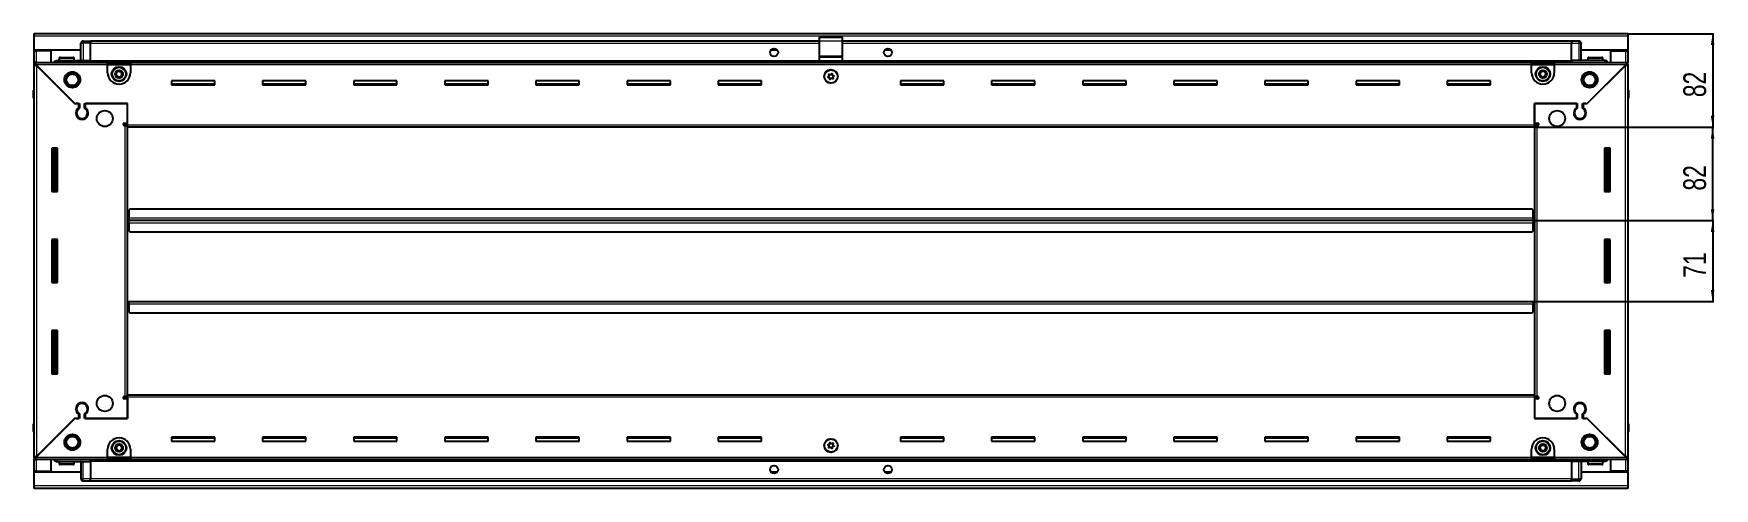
# Model space of a CAD drawing. Header units: millimetres. Extents: x 1214 to 5794, y -275 to 1832.
# Drawn here: x 4318 to 5794, y 1264 to 1663 of the extents above; entities that cross this region are included whole.
import ezdxf

# ---------------------------------------------------------------- set-up
doc = ezdxf.new("R2010")
doc.units = ezdxf.units.MM
doc.layers.add('FORMAT', color=7, linetype='Continuous')
doc.styles.add('SLDTEXTSTYLE0', font='TXT', dxfattribs={"width": 0.75})
doc.dimstyles.new('SLDDIMSTYLE0', dxfattribs={"dimtxt": 20, "dimasz": 10, "dimexe": 0, "dimexo": 0.0625, "dimgap": 5, "dimtad": 2, "dimdec": 1, "dimrnd": 1e-09, "dimzin": 12, "dimdsep": 46, "dimtxsty": 'SLDTEXTSTYLE0', "dimsah": 1, "dimcen": 0.09, "dimadec": 0, "dimazin": 3, "dimtfac": 1, "dimtofl": 0, "dimtmove": 0, "dimatfit": 3, "dimfxl": 0, "dimfrac": 2, "dimtolj": 1, "dimtzin": 12, "dimarcsym": 0})

# ---------------------------------------------------------------- blocks, each defined once
blk = doc.blocks.new('_D_6')
at = {"layer": 'FORMAT'}
for p, q in [((5717.8, 1662.8), (5793.3, 1662.8)), ((5792.3, 1662.8), (5792.3, 1580.8)), ((5635.8, 1580.8), (5793.3, 1580.8))]:
    blk.add_line(p, q, dxfattribs=at)
for points in [[(5792.3, 1662.8), (5790.7, 1652.8), (5793.8, 1652.8)], [(5792.3, 1580.8), (5793.8, 1590.8), (5790.7, 1590.8)]]:
    blk.add_solid(points, dxfattribs=at)
at = {"layer": 'FORMAT', "insert": (5766.5, 1607.1), "char_height": 20, "attachment_point": 1, "rotation": 90, "style": 'SLDTEXTSTYLE0'}
blk.add_mtext('82', dxfattribs=at)
blk = doc.blocks.new('_D_7')
at = {"layer": 'FORMAT'}
for p, q in [((5635.8, 1580.8), (5793.3, 1580.8)), ((5792.3, 1498.8), (5792.3, 1580.8)), ((5634.8, 1498.8), (5793.3, 1498.8))]:
    blk.add_line(p, q, dxfattribs=at)
for points in [[(5792.3, 1580.8), (5790.7, 1570.8), (5793.8, 1570.8)], [(5792.3, 1498.8), (5793.8, 1508.8), (5790.7, 1508.8)]]:
    blk.add_solid(points, dxfattribs=at)
at = {"layer": 'FORMAT', "insert": (5766.5, 1525.1), "char_height": 20, "attachment_point": 1, "rotation": 90, "style": 'SLDTEXTSTYLE0'}
blk.add_mtext('82', dxfattribs=at)
blk = doc.blocks.new('_D_8')
at = {"layer": 'FORMAT'}
for p, q in [((5634.8, 1498.8), (5793.3, 1498.8)), ((5792.3, 1498.8), (5792.3, 1427.8)), ((5634.8, 1427.8), (5793.3, 1427.8))]:
    blk.add_line(p, q, dxfattribs=at)
for points in [[(5792.3, 1498.8), (5790.7, 1488.8), (5793.8, 1488.8)], [(5792.3, 1427.8), (5793.8, 1437.8), (5790.7, 1437.8)]]:
    blk.add_solid(points, dxfattribs=at)
at = {"layer": 'FORMAT', "insert": (5766.5, 1448.6), "char_height": 20, "attachment_point": 1, "rotation": 90, "style": 'SLDTEXTSTYLE0'}
blk.add_mtext('71', dxfattribs=at)

msp = doc.modelspace()

# ---------------------------------------------------------------- linework, layer by layer
at = {"color": 7, "linetype": 'Continuous', "lineweight": 25}
for p, q in [((4318.77, 1660.73), (4318.77, 1662.83)), ((4318.77, 1662.83), (5717.77, 1662.83)), ((4318.77, 1648.33), (4318.77, 1660.73)), ((4359.77, 1639.33), (4359.77, 1654.33)), ((4360.45, 1655.83), (4360.45, 1655.83)), ((4361.77, 1656.33), (4368.27, 1656.33)), ((4361.77, 1656.33), (4368.27, 1656.33)), ((4368.27, 1656.33), (4368.27, 1656.33)), ((4368.27, 1656.33), (4368.27, 1656.33)), ((4368.27, 1656.33), (4368.27, 1654.33)), ((5008.27, 1656.18), (4368.27, 1656.18)), ((4368.27, 1639.33), (4368.27, 1654.33)), ((5008.27, 1659.83), (5028.27, 1659.83)), ((5008.27, 1656.57), (5008.27, 1659.83)), ((5008.27, 1643.42), (5008.27, 1656.57)), ((5028.27, 1656.57), (5028.27, 1659.83)), ((5028.27, 1643.42), (5028.27, 1656.57)), ((5668.27, 1656.18), (5028.27, 1656.18)), ((5668.27, 1656.33), (5668.27, 1656.33)), ((5674.77, 1656.33), (5668.27, 1656.33)), ((5674.77, 1656.33), (5668.27, 1656.33)), ((5668.27, 1656.33), (5668.27, 1654.33)), ((5668.27, 1639.33), (5668.27, 1654.33)), ((5676.77, 1654.33), (5676.77, 1654.33)), ((5676.77, 1639.33), (5676.77, 1654.33)), ((5717.77, 1662.83), (5717.77, 1660.73)), ((5717.77, 1660.73), (5717.77, 1648.33)), ((4359.77, 1648.33), (4318.77, 1648.33)), ((4318.77, 1647.83), (4318.77, 1648.33)), ((4318.77, 1647.83), (4320.87, 1647.83)), ((4318.77, 1637.58), (4318.77, 1647.83)), ((4320.27, 1647.83), (4320.27, 1648.33)), ((4333.77, 1647.83), (4320.87, 1647.83)), ((4333.77, 1637.58), (4333.77, 1647.83)), ((4339.27, 1639.33), (4368.27, 1639.33)), ((4340.77, 1641.23), (4340.77, 1639.33)), ((4341.57, 1642.03), (4352.97, 1642.03)), ((4353.77, 1639.33), (4353.77, 1641.23)), ((4368.19, 1637.58), (4368.27, 1639.3)), ((4368.27, 1639.33), (4368.27, 1638.83)), ((4368.27, 1638.18), (5668.27, 1638.18)), ((4971.14, 1648.33), (4965.4, 1648.33)), ((5008.27, 1642.33), (5008.27, 1643.42)), ((5008.27, 1642.33), (5028.27, 1642.33)), ((5008.27, 1638.83), (5008.27, 1642.33)), ((5008.27, 1638.83), (5028.27, 1638.83)), ((5012.27, 1638.83), (5012.27, 1638.18)), ((5014.77, 1638.18), (5014.77, 1638.83)), ((5021.77, 1638.18), (5021.77, 1638.83)), ((5024.27, 1638.18), (5024.27, 1638.83)), ((5028.27, 1642.33), (5028.27, 1643.42)), ((5028.27, 1638.83), (5028.27, 1642.33)), ((5071.14, 1648.33), (5065.4, 1648.33)), ((5668.27, 1639.33), (5668.27, 1638.83)), ((5697.27, 1639.33), (5668.27, 1639.33)), ((5668.27, 1639.3), (5668.34, 1637.58)), ((5717.77, 1648.33), (5676.77, 1648.33)), ((5682.77, 1641.23), (5682.77, 1639.33)), ((5683.57, 1642.03), (5694.97, 1642.03)), ((5695.77, 1639.33), (5695.77, 1641.23)), ((5702.77, 1637.58), (5702.77, 1647.83)), ((5702.77, 1647.83), (5715.67, 1647.83)), ((5715.67, 1647.83), (5717.77, 1647.83)), ((5716.27, 1647.83), (5716.27, 1648.33)), ((5717.77, 1647.83), (5717.77, 1648.33)), ((5717.77, 1647.83), (5717.77, 1637.58)), ((4318.77, 1636.08), (4318.77, 1637.58)), ((4318.77, 1637.58), (4319.77, 1637.58)), ((4318.77, 1635.58), (4318.77, 1636.08)), ((4318.77, 1636.08), (4319.77, 1636.08)), ((4318.77, 1291.08), (4318.77, 1635.58)), ((4320.27, 1635.58), (4318.77, 1635.58)), ((4319.77, 1636.08), (4319.77, 1637.58)), ((4319.77, 1637.58), (4383.27, 1637.58)), ((4320.37, 1635.48), (4354.27, 1601.58)), ((4354.97, 1600.88), (4320.87, 1634.98)), ((4383.27, 1635.48), (4383.27, 1637.58)), ((4383.27, 1637.58), (4403.27, 1637.58)), ((4383.27, 1636.08), (4403.27, 1636.08)), ((4383.27, 1628.58), (4383.27, 1635.48)), ((4403.27, 1637.58), (4403.27, 1635.48)), ((4403.27, 1637.58), (5633.27, 1637.58)), ((4403.27, 1635.48), (4403.27, 1628.58)), ((5633.27, 1635.48), (5633.27, 1637.58)), ((5633.27, 1637.58), (5653.27, 1637.58)), ((5633.27, 1636.08), (5653.27, 1636.08)), ((5633.27, 1628.58), (5633.27, 1635.48)), ((5653.27, 1637.58), (5716.77, 1637.58)), ((5653.27, 1637.58), (5653.27, 1635.48)), ((5653.27, 1635.48), (5653.27, 1628.58)), ((5715.67, 1634.98), (5681.57, 1600.88)), ((5682.27, 1601.58), (5716.17, 1635.48)), ((5716.27, 1635.58), (5717.77, 1635.58)), ((5716.77, 1636.08), (5716.77, 1637.58)), ((5716.77, 1637.58), (5717.77, 1637.58)), ((5716.77, 1636.08), (5717.77, 1636.08)), ((5717.77, 1636.08), (5717.77, 1637.58)), ((5717.77, 1636.08), (5717.77, 1635.58)), ((5717.77, 1635.58), (5717.77, 1291.08)), ((4318.27, 1612.83), (4318.27, 1606.33)), ((4318.27, 1606.33), (4318.27, 1612.83)), ((4477.27, 1621.33), (4439.27, 1621.33)), ((4439.27, 1621.33), (4439.27, 1617.83)), ((4477.27, 1618.58), (4439.27, 1618.58)), ((4439.27, 1617.83), (4477.27, 1617.83)), ((4477.27, 1617.83), (4477.27, 1621.33)), ((4557.27, 1621.33), (4519.27, 1621.33)), ((4519.27, 1621.33), (4519.27, 1617.83)), ((4557.27, 1618.58), (4519.27, 1618.58)), ((4519.27, 1617.83), (4557.27, 1617.83)), ((4557.27, 1617.83), (4557.27, 1621.33)), ((4637.27, 1621.33), (4599.27, 1621.33)), ((4599.27, 1621.33), (4599.27, 1617.83)), ((4637.27, 1618.58), (4599.27, 1618.58)), ((4599.27, 1617.83), (4637.27, 1617.83)), ((4637.27, 1617.83), (4637.27, 1621.33)), ((4717.27, 1621.33), (4679.27, 1621.33)), ((4679.27, 1621.33), (4679.27, 1617.83)), ((4717.27, 1618.58), (4679.27, 1618.58)), ((4679.27, 1617.83), (4717.27, 1617.83)), ((4717.27, 1617.83), (4717.27, 1621.33)), ((4797.27, 1621.33), (4759.27, 1621.33)), ((4759.27, 1621.33), (4759.27, 1617.83)), ((4797.27, 1618.58), (4759.27, 1618.58)), ((4759.27, 1617.83), (4797.27, 1617.83)), ((4797.27, 1617.83), (4797.27, 1621.33)), ((4877.27, 1621.33), (4839.27, 1621.33)), ((4839.27, 1621.33), (4839.27, 1617.83)), ((4877.27, 1618.58), (4839.27, 1618.58)), ((4839.27, 1617.83), (4877.27, 1617.83)), ((4877.27, 1617.83), (4877.27, 1621.33)), ((4957.27, 1621.33), (4919.27, 1621.33)), ((4919.27, 1621.33), (4919.27, 1617.83)), ((4957.27, 1618.58), (4919.27, 1618.58)), ((4919.27, 1617.83), (4957.27, 1617.83)), ((4957.27, 1617.83), (4957.27, 1621.33)), ((5117.27, 1621.33), (5079.27, 1621.33)), ((5079.27, 1621.33), (5079.27, 1617.83)), ((5117.27, 1618.58), (5079.27, 1618.58)), ((5079.27, 1617.83), (5117.27, 1617.83)), ((5117.27, 1617.83), (5117.27, 1621.33)), ((5197.27, 1621.33), (5159.27, 1621.33)), ((5159.27, 1621.33), (5159.27, 1617.83)), ((5197.27, 1618.58), (5159.27, 1618.58)), ((5159.27, 1617.83), (5197.27, 1617.83)), ((5197.27, 1617.83), (5197.27, 1621.33)), ((5277.27, 1621.33), (5239.27, 1621.33)), ((5239.27, 1621.33), (5239.27, 1617.83)), ((5277.27, 1618.58), (5239.27, 1618.58)), ((5239.27, 1617.83), (5277.27, 1617.83)), ((5277.27, 1617.83), (5277.27, 1621.33)), ((5357.27, 1621.33), (5319.27, 1621.33)), ((5319.27, 1621.33), (5319.27, 1617.83)), ((5357.27, 1618.58), (5319.27, 1618.58)), ((5319.27, 1617.83), (5357.27, 1617.83)), ((5357.27, 1617.83), (5357.27, 1621.33)), ((5437.27, 1621.33), (5399.27, 1621.33)), ((5399.27, 1621.33), (5399.27, 1617.83)), ((5437.27, 1618.58), (5399.27, 1618.58)), ((5399.27, 1617.83), (5437.27, 1617.83)), ((5437.27, 1617.83), (5437.27, 1621.33)), ((5517.27, 1621.33), (5479.27, 1621.33)), ((5479.27, 1621.33), (5479.27, 1617.83)), ((5517.27, 1618.58), (5479.27, 1618.58)), ((5479.27, 1617.83), (5517.27, 1617.83)), ((5517.27, 1617.83), (5517.27, 1621.33)), ((5597.27, 1621.33), (5559.27, 1621.33)), ((5559.27, 1621.33), (5559.27, 1617.83)), ((5597.27, 1618.58), (5559.27, 1618.58)), ((5559.27, 1617.83), (5597.27, 1617.83)), ((5597.27, 1617.83), (5597.27, 1621.33)), ((5717.77, 1614.15), (5717.77, 1614.15)), ((5718.27, 1612.83), (5718.27, 1606.33)), ((5718.27, 1606.33), (5718.27, 1612.83)), ((4318.27, 1606.33), (4318.27, 1606.33)), ((4318.77, 1606.33), (4318.27, 1606.33)), ((4318.42, 1606.33), (4318.42, 1320.33)), ((4354.27, 1601.58), (4358.47, 1601.58)), ((4355.67, 1601.58), (4354.97, 1600.88)), ((4357.77, 1601.58), (4355.67, 1601.58)), ((4357.77, 1601.58), (4357.77, 1597.69)), ((4358.47, 1601.58), (4358.47, 1597.29)), ((4363.07, 1601.58), (4400.77, 1601.58)), ((4363.07, 1597.29), (4363.07, 1601.58)), ((4363.77, 1597.69), (4363.77, 1601.58)), ((4400.77, 1601.58), (4363.77, 1601.58)), ((4400.77, 1582.93), (4400.77, 1601.58)), ((4400.77, 1584.33), (4400.77, 1601.58)), ((5635.77, 1601.58), (5673.47, 1601.58)), ((5635.77, 1582.93), (5635.77, 1601.58)), ((5635.77, 1601.58), (5635.77, 1584.33)), ((5672.77, 1601.58), (5635.77, 1601.58)), ((5672.77, 1601.58), (5672.77, 1597.69)), ((5673.47, 1601.58), (5673.47, 1597.29)), ((5678.07, 1601.58), (5682.27, 1601.58)), ((5678.07, 1597.29), (5678.07, 1601.58)), ((5680.87, 1601.58), (5678.77, 1601.58)), ((5678.77, 1597.69), (5678.77, 1601.58)), ((5681.57, 1600.88), (5680.87, 1601.58)), ((5717.77, 1606.33), (5718.27, 1606.33)), ((5718.12, 1320.33), (5718.12, 1606.33)), ((5718.27, 1606.33), (5718.27, 1606.33)), ((5718.27, 1606.33), (5718.27, 1606.33)), ((4358.77, 1588.72), (4358.77, 1587.96)), ((4397.92, 1584.33), (4400.77, 1584.33)), ((4398.67, 1582.33), (4397.92, 1582.33)), ((4398.67, 1582.33), (4400.77, 1582.33)), ((4400.77, 1583.33), (4398.77, 1583.33)), ((4398.77, 1583.33), (4398.77, 1582.33)), ((4400.77, 1580.83), (4400.77, 1582.93)), ((5635.77, 1580.83), (4400.77, 1580.83)), ((4400.77, 1345.83), (4400.77, 1580.83)), ((5635.77, 1584.33), (5638.62, 1584.33)), ((5637.77, 1583.33), (5635.77, 1583.33)), ((5635.77, 1582.93), (5635.77, 1580.83)), ((5635.77, 1582.33), (5637.87, 1582.33)), ((5635.77, 1580.83), (5635.77, 1345.83)), ((5637.77, 1582.33), (5637.77, 1583.33)), ((5638.62, 1582.33), (5637.87, 1582.33)), ((5677.77, 1588.72), (5677.77, 1587.96)), ((4339.27, 1562.33), (4334.27, 1562.33)), ((4334.27, 1562.33), (4334.27, 1524.33)), ((4336.42, 1524.33), (4336.42, 1562.33)), ((4338.21, 1524.33), (4338.21, 1562.33)), ((4338.25, 1524.33), (4338.25, 1562.33)), ((4339.27, 1524.33), (4339.27, 1562.33)), ((5697.27, 1562.33), (5697.27, 1524.33)), ((5702.27, 1562.33), (5697.27, 1562.33)), ((5698.29, 1562.33), (5698.29, 1524.33)), ((5698.33, 1562.33), (5698.33, 1524.33)), ((5700.12, 1562.33), (5700.12, 1524.33)), ((5702.27, 1524.33), (5702.27, 1562.33)), ((4334.27, 1524.33), (4339.27, 1524.33)), ((5697.27, 1524.33), (5702.27, 1524.33)), ((4402.77, 1508.83), (4401.77, 1507.83)), ((4401.77, 1507.83), (4401.77, 1500.93)), ((5633.77, 1508.83), (4402.77, 1508.83)), ((5634.77, 1507.83), (5633.77, 1508.83)), ((5634.77, 1500.93), (5634.77, 1507.83)), ((4401.52, 1498.83), (4400.77, 1498.83)), ((4401.77, 1501.68), (4401.52, 1501.68)), ((4401.52, 1501.68), (4401.52, 1498.83)), ((4401.52, 1498.83), (4401.52, 1495.98)), ((4401.52, 1495.98), (4401.77, 1495.98)), ((4401.77, 1498.83), (4401.77, 1500.93)), ((4401.77, 1496.73), (4401.77, 1498.83)), ((5634.77, 1498.83), (4401.77, 1498.83)), ((4401.77, 1496.73), (4401.77, 1489.83)), ((5635.02, 1501.68), (5634.77, 1501.68)), ((5634.77, 1500.93), (5634.77, 1498.83)), ((5634.77, 1498.83), (5634.77, 1496.73)), ((5634.77, 1489.83), (5634.77, 1496.73)), ((5634.77, 1495.98), (5635.02, 1495.98)), ((5635.02, 1498.83), (5635.02, 1501.68)), ((5635.02, 1495.98), (5635.02, 1498.83)), ((5635.77, 1498.83), (5635.02, 1498.83)), ((4339.27, 1482.33), (4334.27, 1482.33)), ((4334.27, 1482.33), (4334.27, 1444.33)), ((4336.42, 1444.33), (4336.42, 1482.33)), ((4338.21, 1444.33), (4338.21, 1482.33)), ((4338.25, 1444.33), (4338.25, 1482.33)), ((4339.27, 1444.33), (4339.27, 1482.33)), ((4401.77, 1489.83), (4402.77, 1488.83)), ((4402.77, 1488.83), (5633.77, 1488.83)), ((5633.77, 1488.83), (5634.77, 1489.83)), ((5697.27, 1482.33), (5697.27, 1444.33)), ((5702.27, 1482.33), (5697.27, 1482.33)), ((5698.29, 1482.33), (5698.29, 1444.33)), ((5698.33, 1482.33), (5698.33, 1444.33)), ((5700.12, 1482.33), (5700.12, 1444.33)), ((5702.27, 1444.33), (5702.27, 1482.33)), ((4334.27, 1444.33), (4339.27, 1444.33)), ((5697.27, 1444.33), (5702.27, 1444.33)), ((4400.77, 1427.83), (4401.52, 1427.83)), ((4401.52, 1427.83), (4401.52, 1424.98)), ((4401.52, 1424.98), (4401.77, 1424.98)), ((4401.77, 1425.73), (4401.77, 1427.83)), ((4401.77, 1427.83), (5634.77, 1427.83)), ((4401.77, 1425.73), (4401.77, 1418.83)), ((4401.77, 1418.83), (4402.77, 1417.83)), ((4402.77, 1417.83), (5633.77, 1417.83)), ((5633.77, 1417.83), (5634.77, 1418.83)), ((5634.77, 1427.83), (5634.77, 1425.73)), ((5634.77, 1418.83), (5634.77, 1425.73)), ((5634.77, 1424.98), (5635.02, 1424.98)), ((5635.02, 1424.98), (5635.02, 1427.83)), ((5635.02, 1427.83), (5635.77, 1427.83)), ((4339.27, 1402.33), (4334.27, 1402.33)), ((4334.27, 1402.33), (4334.27, 1364.33)), ((4336.42, 1364.33), (4336.42, 1402.33)), ((4338.21, 1364.33), (4338.21, 1402.33)), ((4338.25, 1364.33), (4338.25, 1402.33)), ((4339.27, 1364.33), (4339.27, 1402.33)), ((5697.27, 1402.33), (5697.27, 1364.33)), ((5702.27, 1402.33), (5697.27, 1402.33)), ((5698.29, 1402.33), (5698.29, 1364.33)), ((5698.33, 1402.33), (5698.33, 1364.33)), ((5700.12, 1402.33), (5700.12, 1364.33)), ((5702.27, 1364.33), (5702.27, 1402.33)), ((4334.27, 1364.33), (4339.27, 1364.33)), ((5697.27, 1364.33), (5702.27, 1364.33)), ((4397.92, 1344.33), (4398.67, 1344.33)), ((4400.77, 1344.33), (4398.67, 1344.33)), ((4398.77, 1344.33), (4398.77, 1343.33)), ((4398.77, 1343.33), (4400.77, 1343.33)), ((4400.77, 1343.73), (4400.77, 1345.83)), ((4400.77, 1345.83), (5635.77, 1345.83)), ((4400.77, 1343.73), (4400.77, 1325.08)), ((5635.77, 1345.83), (5635.77, 1343.73)), ((5637.87, 1344.33), (5635.77, 1344.33)), ((5635.77, 1343.73), (5635.77, 1325.08)), ((5635.77, 1343.33), (5637.77, 1343.33)), ((5637.77, 1343.33), (5637.77, 1344.33)), ((5637.87, 1344.33), (5638.62, 1344.33)), ((4357.77, 1328.97), (4357.77, 1325.08)), ((4358.47, 1329.37), (4358.47, 1325.08)), ((4358.77, 1338.7), (4358.77, 1337.94)), ((4363.07, 1325.08), (4363.07, 1329.37)), ((4363.77, 1325.08), (4363.77, 1328.97)), ((4400.77, 1342.33), (4397.92, 1342.33)), ((4400.77, 1325.08), (4400.77, 1342.33)), ((5635.77, 1342.33), (5635.77, 1325.08)), ((5638.62, 1342.33), (5635.77, 1342.33)), ((5672.77, 1328.97), (5672.77, 1325.08)), ((5673.47, 1329.37), (5673.47, 1325.08)), ((5677.77, 1338.7), (5677.77, 1337.94)), ((5678.07, 1325.08), (5678.07, 1329.37)), ((5678.77, 1325.08), (5678.77, 1328.97)), ((4318.27, 1313.83), (4318.27, 1320.33)), ((4318.27, 1320.33), (4318.27, 1320.33)), ((4318.27, 1320.33), (4318.27, 1320.33)), ((4318.27, 1320.33), (4318.27, 1313.83)), ((4318.77, 1320.33), (4318.27, 1320.33)), ((4354.27, 1325.08), (4320.37, 1291.18)), ((4320.87, 1291.68), (4354.97, 1325.78)), ((4358.47, 1325.08), (4354.27, 1325.08)), ((4354.97, 1325.78), (4355.67, 1325.08)), ((4355.67, 1325.08), (4357.77, 1325.08)), ((4400.77, 1325.08), (4363.07, 1325.08)), ((4363.77, 1325.08), (4400.77, 1325.08)), ((5673.47, 1325.08), (5635.77, 1325.08)), ((5635.77, 1325.08), (5672.77, 1325.08)), ((5682.27, 1325.08), (5678.07, 1325.08)), ((5678.77, 1325.08), (5680.87, 1325.08)), ((5680.87, 1325.08), (5681.57, 1325.78)), ((5681.57, 1325.78), (5715.67, 1291.68)), ((5716.17, 1291.18), (5682.27, 1325.08)), ((5717.77, 1320.33), (5718.27, 1320.33)), ((5718.27, 1320.33), (5718.27, 1320.33)), ((5718.27, 1313.83), (5718.27, 1320.33)), ((5718.27, 1320.33), (5718.27, 1313.83)), ((4318.77, 1312.51), (4318.77, 1312.51)), ((4477.27, 1308.83), (4439.27, 1308.83)), ((4439.27, 1308.83), (4439.27, 1305.33)), ((4439.27, 1308.08), (4477.27, 1308.08)), ((4439.27, 1305.33), (4477.27, 1305.33)), ((4477.27, 1305.33), (4477.27, 1308.83)), ((4557.27, 1308.83), (4519.27, 1308.83)), ((4519.27, 1308.83), (4519.27, 1305.33)), ((4519.27, 1308.08), (4557.27, 1308.08)), ((4519.27, 1305.33), (4557.27, 1305.33)), ((4557.27, 1305.33), (4557.27, 1308.83)), ((4637.27, 1308.83), (4599.27, 1308.83)), ((4599.27, 1308.83), (4599.27, 1305.33)), ((4599.27, 1308.08), (4637.27, 1308.08)), ((4599.27, 1305.33), (4637.27, 1305.33)), ((4637.27, 1305.33), (4637.27, 1308.83)), ((4717.27, 1308.83), (4679.27, 1308.83)), ((4679.27, 1308.83), (4679.27, 1305.33)), ((4679.27, 1308.08), (4717.27, 1308.08)), ((4679.27, 1305.33), (4717.27, 1305.33)), ((4717.27, 1305.33), (4717.27, 1308.83)), ((4797.27, 1308.83), (4759.27, 1308.83)), ((4759.27, 1308.83), (4759.27, 1305.33)), ((4759.27, 1308.08), (4797.27, 1308.08)), ((4759.27, 1305.33), (4797.27, 1305.33)), ((4797.27, 1305.33), (4797.27, 1308.83)), ((4877.27, 1308.83), (4839.27, 1308.83)), ((4839.27, 1308.83), (4839.27, 1305.33)), ((4839.27, 1308.08), (4877.27, 1308.08)), ((4839.27, 1305.33), (4877.27, 1305.33)), ((4877.27, 1305.33), (4877.27, 1308.83)), ((4957.27, 1308.83), (4919.27, 1308.83)), ((4919.27, 1308.83), (4919.27, 1305.33)), ((4919.27, 1308.08), (4957.27, 1308.08)), ((4919.27, 1305.33), (4957.27, 1305.33)), ((4957.27, 1305.33), (4957.27, 1308.83)), ((5117.27, 1308.83), (5079.27, 1308.83)), ((5079.27, 1308.83), (5079.27, 1305.33)), ((5079.27, 1308.08), (5117.27, 1308.08)), ((5079.27, 1305.33), (5117.27, 1305.33)), ((5117.27, 1305.33), (5117.27, 1308.83)), ((5197.27, 1308.83), (5159.27, 1308.83)), ((5159.27, 1308.83), (5159.27, 1305.33)), ((5159.27, 1308.08), (5197.27, 1308.08)), ((5159.27, 1305.33), (5197.27, 1305.33)), ((5197.27, 1305.33), (5197.27, 1308.83)), ((5277.27, 1308.83), (5239.27, 1308.83)), ((5239.27, 1308.83), (5239.27, 1305.33)), ((5239.27, 1308.08), (5277.27, 1308.08)), ((5239.27, 1305.33), (5277.27, 1305.33)), ((5277.27, 1305.33), (5277.27, 1308.83)), ((5357.27, 1308.83), (5319.27, 1308.83)), ((5319.27, 1308.83), (5319.27, 1305.33)), ((5319.27, 1308.08), (5357.27, 1308.08)), ((5319.27, 1305.33), (5357.27, 1305.33)), ((5357.27, 1305.33), (5357.27, 1308.83)), ((5437.27, 1308.83), (5399.27, 1308.83)), ((5399.27, 1308.83), (5399.27, 1305.33)), ((5399.27, 1308.08), (5437.27, 1308.08)), ((5399.27, 1305.33), (5437.27, 1305.33)), ((5437.27, 1305.33), (5437.27, 1308.83)), ((5517.27, 1308.83), (5479.27, 1308.83)), ((5479.27, 1308.83), (5479.27, 1305.33)), ((5479.27, 1308.08), (5517.27, 1308.08)), ((5479.27, 1305.33), (5517.27, 1305.33)), ((5517.27, 1305.33), (5517.27, 1308.83)), ((5597.27, 1308.83), (5559.27, 1308.83)), ((5559.27, 1308.83), (5559.27, 1305.33)), ((5559.27, 1308.08), (5597.27, 1308.08)), ((5559.27, 1305.33), (5597.27, 1305.33)), ((5597.27, 1305.33), (5597.27, 1308.83)), ((4318.77, 1290.58), (4318.77, 1291.08)), ((4320.27, 1291.08), (4318.77, 1291.08)), ((4318.77, 1290.58), (4318.77, 1289.08)), ((4319.77, 1290.58), (4318.77, 1290.58)), ((4318.77, 1278.83), (4318.77, 1289.08)), ((4319.77, 1289.08), (4318.77, 1289.08)), ((4319.77, 1290.58), (4319.77, 1289.08)), ((4383.27, 1289.08), (4319.77, 1289.08)), ((4333.77, 1278.83), (4333.77, 1289.08)), ((4339.27, 1287.33), (4368.27, 1287.33)), ((4340.77, 1287.33), (4340.77, 1285.43)), ((4345.34, 1284.63), (4341.57, 1284.63)), ((4352.97, 1284.63), (4345.34, 1284.63)), ((4353.77, 1285.43), (4353.77, 1287.33)), ((4359.77, 1287.33), (4359.77, 1272.33)), ((4368.27, 1287.36), (4368.19, 1289.08)), ((5668.27, 1288.48), (4368.27, 1288.48)), ((4368.27, 1287.33), (4368.27, 1287.83)), ((4368.27, 1287.33), (4368.27, 1272.33)), ((4383.27, 1291.18), (4383.27, 1298.08)), ((4383.27, 1289.08), (4383.27, 1291.18)), ((4403.27, 1290.58), (4383.27, 1290.58)), ((4403.27, 1289.08), (4383.27, 1289.08)), ((4403.27, 1298.08), (4403.27, 1291.18)), ((4403.27, 1291.18), (4403.27, 1289.08)), ((5633.27, 1289.08), (4403.27, 1289.08)), ((5633.27, 1291.18), (5633.27, 1298.08)), ((5633.27, 1289.08), (5633.27, 1291.18)), ((5653.27, 1290.58), (5633.27, 1290.58)), ((5653.27, 1289.08), (5633.27, 1289.08)), ((5653.27, 1298.08), (5653.27, 1291.18)), ((5653.27, 1291.18), (5653.27, 1289.08)), ((5716.77, 1289.08), (5653.27, 1289.08)), ((5668.34, 1289.08), (5668.27, 1287.36)), ((5668.27, 1287.33), (5668.27, 1287.83)), ((5697.27, 1287.33), (5668.27, 1287.33)), ((5668.27, 1287.33), (5668.27, 1272.33)), ((5676.77, 1287.33), (5676.77, 1272.33)), ((5682.77, 1287.33), (5682.77, 1285.43)), ((5690.56, 1284.63), (5683.57, 1284.63)), ((5694.97, 1284.63), (5690.56, 1284.63)), ((5695.77, 1285.43), (5695.77, 1287.33)), ((5702.77, 1278.83), (5702.77, 1289.08)), ((5716.27, 1291.08), (5717.77, 1291.08)), ((5716.77, 1290.58), (5716.77, 1289.08)), ((5717.77, 1290.58), (5716.77, 1290.58)), ((5717.77, 1289.08), (5716.77, 1289.08)), ((5717.77, 1291.08), (5717.77, 1290.58)), ((5717.77, 1290.58), (5717.77, 1289.08)), ((5717.77, 1289.08), (5717.77, 1278.83)), ((4320.87, 1278.83), (4318.77, 1278.83)), ((4318.77, 1278.33), (4318.77, 1278.83)), ((4318.77, 1265.93), (4318.77, 1278.33)), ((4318.77, 1278.33), (4359.77, 1278.33)), ((4320.27, 1278.33), (4320.27, 1278.83)), ((4320.87, 1278.83), (4333.77, 1278.83)), ((4359.77, 1272.33), (4359.77, 1272.33)), ((4361.77, 1270.33), (4368.27, 1270.33)), ((4361.77, 1270.33), (4368.27, 1270.33)), ((4368.27, 1270.33), (4368.27, 1272.33)), ((4368.27, 1270.48), (5668.27, 1270.48)), ((4368.27, 1270.33), (4368.27, 1270.33)), ((4965.4, 1278.33), (4971.14, 1278.33)), ((5065.4, 1278.33), (5071.14, 1278.33)), ((5668.27, 1270.33), (5668.27, 1272.33)), ((5668.27, 1270.33), (5668.27, 1270.33)), ((5674.77, 1270.33), (5668.27, 1270.33)), ((5668.27, 1270.33), (5668.27, 1270.33)), ((5674.77, 1270.33), (5668.27, 1270.33)), ((5676.09, 1270.83), (5676.09, 1270.83)), ((5676.77, 1278.33), (5717.77, 1278.33)), ((5715.67, 1278.83), (5702.77, 1278.83)), ((5717.77, 1278.83), (5715.67, 1278.83)), ((5716.27, 1278.33), (5716.27, 1278.83)), ((5717.77, 1278.33), (5717.77, 1278.83)), ((5717.77, 1278.33), (5717.77, 1265.93)), ((4318.77, 1263.83), (4318.77, 1265.93)), ((5717.77, 1263.83), (4318.77, 1263.83)), ((5717.77, 1265.93), (5717.77, 1263.83))]:
    msp.add_line(p, q, dxfattribs=at)
at = {"color": 8, "linetype": 'Continuous', "lineweight": 18}
for p, q in [((5717.77, 1660.73), (4318.77, 1660.73)), ((4359.77, 1654.33), (4361.77, 1654.33)), ((4361.77, 1656.33), (4361.77, 1654.33)), ((4361.77, 1654.33), (4361.77, 1639.33)), ((4368.27, 1654.33), (4361.77, 1654.33)), ((5008.27, 1654.18), (4368.27, 1654.18)), ((5008.27, 1656.57), (5028.27, 1656.57)), ((5668.27, 1654.18), (5028.27, 1654.18)), ((5668.27, 1654.33), (5674.77, 1654.33)), ((5674.77, 1656.33), (5674.77, 1654.33)), ((5676.77, 1654.33), (5674.77, 1654.33)), ((5674.77, 1654.33), (5674.77, 1639.33)), ((4320.87, 1647.83), (4320.87, 1648.33)), ((4320.87, 1637.58), (4320.87, 1647.83)), ((4340.77, 1641.23), (4353.77, 1641.23)), ((5008.27, 1638.83), (4368.27, 1638.83)), ((5008.27, 1643.42), (5028.27, 1643.42)), ((5014.27, 1638.18), (5014.27, 1638.83)), ((5022.27, 1638.18), (5022.27, 1638.83)), ((5668.27, 1638.83), (5028.27, 1638.83)), ((5682.77, 1641.23), (5695.77, 1641.23)), ((5715.67, 1648.33), (5715.67, 1647.83)), ((5715.67, 1647.83), (5715.67, 1637.58)), ((4383.27, 1635.48), (4320.37, 1635.48)), ((4320.87, 1634.98), (4320.87, 1291.68)), ((5668.27, 1637.59), (4368.27, 1637.59)), ((4383.27, 1635.48), (4403.27, 1635.48)), ((5633.27, 1635.48), (4403.27, 1635.48)), ((5633.27, 1635.48), (5653.27, 1635.48)), ((5716.17, 1635.48), (5653.27, 1635.48)), ((5715.67, 1291.68), (5715.67, 1634.98)), ((4318.77, 1612.83), (4318.27, 1612.83)), ((5717.77, 1612.83), (5718.27, 1612.83)), ((4398.67, 1344.33), (4398.67, 1582.33)), ((4400.77, 1582.93), (5635.77, 1582.93)), ((5637.87, 1582.33), (5637.87, 1344.33)), ((4335.77, 1562.33), (4335.77, 1524.33)), ((4337, 1562.33), (4337, 1524.33)), ((5699.53, 1524.33), (5699.53, 1562.33)), ((5700.77, 1524.33), (5700.77, 1562.33)), ((5634.77, 1500.93), (4401.77, 1500.93)), ((4401.77, 1496.73), (5634.77, 1496.73)), ((4335.77, 1482.33), (4335.77, 1444.33)), ((4337, 1482.33), (4337, 1444.33)), ((5699.53, 1444.33), (5699.53, 1482.33)), ((5700.77, 1444.33), (5700.77, 1482.33)), ((4401.77, 1425.73), (5634.77, 1425.73)), ((4335.77, 1402.33), (4335.77, 1364.33)), ((4337, 1402.33), (4337, 1364.33)), ((5699.53, 1364.33), (5699.53, 1402.33)), ((5700.77, 1364.33), (5700.77, 1402.33)), ((5635.77, 1343.73), (4400.77, 1343.73)), ((4318.77, 1313.83), (4318.27, 1313.83)), ((5717.77, 1313.83), (5718.27, 1313.83)), ((4320.37, 1291.18), (4383.27, 1291.18)), ((4320.87, 1278.83), (4320.87, 1289.08)), ((4345.07, 1285.43), (4340.77, 1285.43)), ((4353.77, 1285.43), (4345.07, 1285.43)), ((4361.77, 1272.33), (4361.77, 1287.33)), ((4368.27, 1289.07), (5668.27, 1289.07)), ((4368.27, 1287.83), (5668.27, 1287.83)), ((4403.27, 1291.18), (4383.27, 1291.18)), ((4403.27, 1291.18), (5633.27, 1291.18)), ((5653.27, 1291.18), (5633.27, 1291.18)), ((5653.27, 1291.18), (5716.17, 1291.18)), ((5674.77, 1272.33), (5674.77, 1287.33)), ((5690.74, 1285.43), (5682.77, 1285.43)), ((5695.77, 1285.43), (5690.74, 1285.43)), ((5715.67, 1289.08), (5715.67, 1278.83)), ((4320.87, 1278.33), (4320.87, 1278.83)), ((4359.77, 1272.33), (4361.77, 1272.33)), ((4361.77, 1270.33), (4361.77, 1272.33)), ((4368.27, 1272.33), (4361.77, 1272.33)), ((4368.27, 1272.48), (5668.27, 1272.48)), ((5668.27, 1272.33), (5674.77, 1272.33)), ((5676.77, 1272.33), (5674.77, 1272.33)), ((5674.77, 1270.33), (5674.77, 1272.33)), ((5715.67, 1278.83), (5715.67, 1278.33)), ((5717.77, 1265.93), (4318.77, 1265.93))]:
    msp.add_line(p, q, dxfattribs=at)
at = {"color": 7, "linetype": 'Continuous', "lineweight": 25, "flags": 128}
msp.add_lwpolyline([(5676.62, 1655.08), (5676.73, 1654.72), (5676.77, 1654.33)], dxfattribs=at)
at = {"color": 7, "linetype": 'Continuous', "lineweight": 25}
for centre, radius in [((4968.27, 1646.33), 3.5), ((5068.27, 1646.33), 3.5), ((4352.27, 1622.33), 7), ((4352.27, 1622.33), 6.02), ((4352.27, 1622.33), 5.1), ((4393.27, 1627.33), 6.5), ((4393.27, 1627.33), 3.46), ((5018.27, 1625.33), 6), ((5018.27, 1625.18), 5.79), ((5018.27, 1625.18), 1.85), ((5643.27, 1627.33), 6.5), ((5643.27, 1627.33), 3.46), ((5684.27, 1622.33), 7), ((5684.27, 1622.33), 6.03), ((5684.27, 1622.33), 5.1), ((4380.77, 1588.33), 7), ((5655.77, 1588.33), 7), ((4380.77, 1338.33), 7), ((5655.77, 1338.33), 7), ((4352.27, 1304.33), 7), ((4352.27, 1304.33), 6.02), ((4352.27, 1304.33), 5.1), ((4393.27, 1299.33), 6.5), ((4393.27, 1299.33), 3.46), ((5018.27, 1301.33), 6), ((5018.27, 1301.48), 5.79), ((5018.27, 1301.48), 1.85), ((5643.27, 1299.33), 6.5), ((5643.27, 1299.33), 3.46), ((5684.27, 1304.33), 7), ((5684.27, 1304.33), 6.02), ((5684.27, 1304.33), 5.1), ((4968.27, 1280.33), 3.5), ((5068.27, 1280.33), 3.5)]:
    msp.add_circle(centre, radius, dxfattribs=at)
at = {"color": 8, "linetype": 'Continuous', "lineweight": 18}
for centre in [(4393.27, 1627.33), (5643.27, 1627.33), (4393.27, 1299.33), (5643.27, 1299.33)]:
    msp.add_circle(centre, 5.7, dxfattribs=at)
at = {"color": 7, "linetype": 'Continuous', "lineweight": 25}
for centre, radius, start, end in [((4361.77, 1654.33), 2, 90, 180), ((5674.77, 1654.33), 2, 0, 90), ((4341.57, 1641.23), 0.8, 90, 180), ((4352.97, 1641.23), 0.8, 0, 90), ((4359.57, 1639.53), 0.2, 270, 0), ((5676.97, 1639.53), 0.2, 180, 270), ((5683.57, 1641.23), 0.8, 90, 180), ((5694.97, 1641.23), 0.8, 0, 90), ((4393.27, 1628.58), 10, 180, 270), ((4393.27, 1627.33), 2.5, 134.01559, 194.01559), ((4393.27, 1627.33), 2.5, 194.01559, 254.01559), ((4393.27, 1627.33), 2.5, 74.01559, 134.01559), ((4393.27, 1627.33), 2.5, 254.01559, 314.01559), ((4393.27, 1628.58), 10, 270, 0), ((4393.27, 1627.33), 2.5, 14.01559, 74.01559), ((4393.27, 1627.33), 2.5, 314.01559, 14.01559), ((5643.27, 1628.58), 10, 180, 270), ((5643.27, 1627.33), 2.5, 160.11158, 220.11158), ((5643.27, 1627.33), 2.5, 100.11158, 160.11158), ((5643.27, 1627.33), 2.5, 220.11158, 280.11158), ((5643.27, 1627.33), 2.5, 40.11158, 100.11158), ((5643.27, 1628.58), 10, 270, 0), ((5643.27, 1627.33), 2.5, 280.11158, 340.11158), ((5643.27, 1627.33), 2.5, 340.11158, 40.11158), ((4320.27, 1612.83), 2, 138.59038, 180), ((5716.27, 1612.83), 2, 360, 41.40962), ((5716.27, 1612.83), 2, 0, 41.39416), ((4360.77, 1593.08), 5.5, 123.05573, 56.94427), ((4360.77, 1593.08), 4.8, 118.63099, 61.36901), ((5675.77, 1593.08), 5.5, 123.05573, 56.94427), ((5675.77, 1593.08), 4.8, 118.63099, 61.36901), ((4397.92, 1583.33), 1, 90, 270), ((5638.62, 1583.33), 1, 270, 90), ((4397.92, 1343.33), 1, 90, 270), ((5638.62, 1343.33), 1, 270, 90), ((4360.77, 1333.58), 5.5, 303.05573, 236.94427), ((4360.77, 1333.58), 4.8, 298.63099, 241.36901), ((5675.77, 1333.58), 5.5, 303.05573, 236.94427), ((5675.77, 1333.58), 4.8, 298.63099, 241.36901), ((4320.27, 1313.83), 2, 180, 199.56674), ((4320.27, 1313.83), 2, 180, 221.40962), ((5716.27, 1313.83), 2, 318.57492, 360), ((5716.27, 1313.83), 2, 318.59038, 0), ((4320.27, 1313.83), 2, 213.78451, 221.40962), ((4393.27, 1298.08), 10, 90, 180), ((4393.27, 1299.33), 2.5, 127.47401, 187.47401), ((4393.27, 1299.33), 2.5, 187.47401, 247.47401), ((4393.27, 1299.33), 2.5, 67.47401, 127.47401), ((4393.27, 1298.08), 10, 0, 90), ((4393.27, 1299.33), 2.5, 7.47401, 67.47401), ((4393.27, 1299.33), 2.5, 307.47401, 7.47401), ((5643.27, 1298.08), 10, 90, 180), ((5643.27, 1299.33), 2.5, 147.04236, 207.04236), ((5643.27, 1299.33), 2.5, 87.04236, 147.04236), ((5643.27, 1298.08), 10, 0, 90), ((5643.27, 1299.33), 2.5, 27.04236, 87.04236), ((5643.27, 1299.33), 2.5, 327.04236, 27.04236), ((4341.57, 1285.43), 0.8, 180, 270), ((4352.97, 1285.43), 0.8, 270, 0), ((4359.57, 1287.13), 0.2, 0, 90), ((4393.27, 1299.33), 2.5, 247.47401, 307.47401), ((5643.27, 1299.33), 2.5, 207.04236, 267.04236), ((5643.27, 1299.33), 2.5, 267.04236, 327.04236), ((5676.97, 1287.13), 0.2, 90, 180), ((5683.57, 1285.43), 0.8, 180, 270), ((5694.97, 1285.43), 0.8, 270, 360), ((4361.77, 1272.33), 2, 180, 270), ((4361.77, 1272.33), 2, 180, 270), ((5674.77, 1272.33), 2, 270, 0)]:
    msp.add_arc(centre, radius, start, end, dxfattribs=at)
for points, knots in [([(4336.05, 1637.58), (4336.17, 1637.78), (4336.56, 1638.43), (4337.72, 1639.14), (4338.75, 1639.27), (4339.27, 1639.33)], [0, 0, 0, 0, 0.1822499, 0.5911249, 1, 1, 1, 1]), ([(4368.27, 1639.33), (4368.27, 1639.29), (4368.27, 1639.22), (4368.27, 1638.6), (4368.27, 1638.02), (4368.27, 1637.61), (4368.27, 1637.58)], [0, 0, 0, 0, 0.3229095, 0.6458191, 0.9687286, 1, 1, 1, 1]), ([(5668.27, 1639.33), (5668.27, 1639.29), (5668.27, 1639.22), (5668.27, 1638.6), (5668.27, 1638.04), (5668.27, 1637.66), (5668.27, 1637.65)], [0, 0, 0, 0, 0.3302662, 0.6605324, 0.9907986, 1, 1, 1, 1]), ([(5700.48, 1637.58), (5700.36, 1637.78), (5699.98, 1638.43), (5698.82, 1639.14), (5697.79, 1639.27), (5697.27, 1639.33)], [0, 0, 0, 0, 0.1822499, 0.5911249, 1, 1, 1, 1]), ([(4318.77, 1635.58), (4318.8, 1635.53), (4318.85, 1635.44), (4319.24, 1635.31), (4319.8, 1635.18), (4320.38, 1635.07), (4320.74, 1635), (4320.87, 1634.98)], [0, 0, 0, 0, 0.2302553, 0.4485219, 0.6667858, 0.8850496, 1, 1, 1, 1]), ([(4320.37, 1635.48), (4320.32, 1635.73), (4320.23, 1636.23), (4320.1, 1636.87), (4319.97, 1637.33), (4319.86, 1637.55), (4319.79, 1637.57), (4319.77, 1637.58)], [0, 0, 0, 0, 0.2302553, 0.4485219, 0.6667858, 0.8850496, 1, 1, 1, 1]), ([(4390.49, 1628.12), (4390.86, 1628.48), (4391.56, 1629.15), (4392.25, 1629.82), (4392.57, 1630.13)], [0, 0, 0, 0, 0.5346859, 1, 1, 1, 1]), ([(4391.19, 1625.32), (4391.11, 1625.66), (4390.91, 1626.46), (4390.67, 1627.42), (4390.52, 1628), (4390.49, 1628.12)], [0, 0, 0, 0, 0.3629006, 0.8668753, 1, 1, 1, 1]), ([(4393.97, 1624.53), (4393.47, 1624.67), (4392.55, 1624.94), (4391.62, 1625.2), (4391.19, 1625.32)], [0, 0, 0, 0, 0.5346859, 1, 1, 1, 1]), ([(4392.57, 1630.13), (4393.07, 1629.99), (4393.99, 1629.72), (4394.92, 1629.46), (4395.35, 1629.34)], [0, 0, 0, 0, 0.5346859, 1, 1, 1, 1]), ([(4396.04, 1626.53), (4395.67, 1626.18), (4394.98, 1625.51), (4394.29, 1624.84), (4393.97, 1624.53)], [0, 0, 0, 0, 0.5346859, 1, 1, 1, 1]), ([(4395.35, 1629.34), (4395.38, 1629.21), (4395.52, 1628.63), (4395.76, 1627.67), (4395.96, 1626.87), (4396.04, 1626.53)], [0, 0, 0, 0, 0.13312467, 0.63709944, 1, 1, 1, 1]), ([(5016.38, 1627.25), (5016.38, 1627.24), (5016.36, 1627.22), (5016.35, 1627.16), (5016.36, 1627.02), (5016.46, 1626.64), (5016.6, 1626.12), (5016.43, 1625.51), (5016.07, 1625.14), (5015.77, 1624.89), (5015.59, 1624.73), (5015.54, 1624.65), (5015.53, 1624.61), (5015.53, 1624.57), (5015.55, 1624.55), (5015.6, 1624.5), (5015.85, 1624.4), (5016.32, 1624.3), (5016.96, 1623.98), (5017.21, 1623.32), (5017.27, 1622.85), (5017.34, 1622.59), (5017.38, 1622.53), (5017.41, 1622.51), (5017.44, 1622.51), (5017.47, 1622.51), (5017.51, 1622.53), (5017.58, 1622.57), (5017.75, 1622.72), (5018.02, 1623), (5018.42, 1623.32), (5019.05, 1623.43), (5019.56, 1623.24), (5019.92, 1623.11), (5020.07, 1623.08), (5020.13, 1623.09), (5020.16, 1623.11), (5020.18, 1623.14), (5020.19, 1623.2), (5020.18, 1623.34), (5020.08, 1623.72), (5019.94, 1624.24), (5020.11, 1624.85), (5020.47, 1625.22), (5020.77, 1625.47), (5020.94, 1625.63), (5021, 1625.71), (5021.01, 1625.75), (5021, 1625.79), (5020.99, 1625.81), (5020.93, 1625.86), (5020.68, 1625.96), (5020.22, 1626.06), (5019.58, 1626.38), (5019.33, 1627.04), (5019.27, 1627.51), (5019.2, 1627.77), (5019.16, 1627.83), (5019.13, 1627.85), (5019.1, 1627.85), (5019.06, 1627.85), (5019.02, 1627.83), (5018.95, 1627.78), (5018.79, 1627.63), (5018.52, 1627.36), (5018.11, 1627.04), (5017.49, 1626.93), (5016.98, 1627.12), (5016.61, 1627.25), (5016.47, 1627.28), (5016.41, 1627.27), (5016.39, 1627.26), (5016.38, 1627.25)], [0, 0, 0, 0, 0.0020087, 0.00442, 0.0093647, 0.0255282, 0.0677053, 0.0957862, 0.1246456, 0.1503415, 0.1605194, 0.1633943, 0.1656965, 0.1672448, 0.1688741, 0.1707699, 0.1786058, 0.2119941, 0.2499945, 0.2879948, 0.3213831, 0.329219, 0.3311148, 0.3327441, 0.3342924, 0.3362166, 0.3385353, 0.3413178, 0.349662, 0.3753578, 0.4042173, 0.4322982, 0.4744753, 0.4906388, 0.4966691, 0.49844, 0.5, 0.5020087, 0.50442, 0.5093647, 0.5255282, 0.5677053, 0.5957862, 0.6246456, 0.6503415, 0.6605194, 0.6633943, 0.6656965, 0.6672448, 0.6688741, 0.6707699, 0.6786058, 0.7119941, 0.7499945, 0.7879948, 0.8213831, 0.829219, 0.8311148, 0.8327441, 0.8342924, 0.8362166, 0.8385353, 0.8413178, 0.849662, 0.8753578, 0.9042173, 0.9322982, 0.9744753, 0.9906388, 0.9966691, 0.99844, 1, 1, 1, 1]), ([(5640.43, 1626.82), (5640.47, 1626.94), (5640.67, 1627.5), (5641.01, 1628.44), (5641.29, 1629.21), (5641.41, 1629.54)], [0, 0, 0, 0, 0.1331247, 0.6370994, 1, 1, 1, 1]), ([(5642.29, 1624.62), (5641.95, 1625.01), (5641.33, 1625.75), (5640.71, 1626.48), (5640.43, 1626.82)], [0, 0, 0, 0, 0.5346859, 1, 1, 1, 1]), ([(5641.41, 1629.54), (5641.92, 1629.63), (5642.87, 1629.8), (5643.81, 1629.97), (5644.25, 1630.04)], [0, 0, 0, 0, 0.53468586, 1, 1, 1, 1]), ([(5645.13, 1625.12), (5644.62, 1625.03), (5643.67, 1624.86), (5642.73, 1624.69), (5642.29, 1624.62)], [0, 0, 0, 0, 0.5346859, 1, 1, 1, 1]), ([(5644.25, 1630.04), (5644.58, 1629.65), (5645.2, 1628.91), (5645.82, 1628.18), (5646.11, 1627.84)], [0, 0, 0, 0, 0.5346859, 1, 1, 1, 1]), ([(5646.11, 1627.84), (5645.99, 1627.51), (5645.71, 1626.74), (5645.38, 1625.8), (5645.17, 1625.24), (5645.13, 1625.12)], [0, 0, 0, 0, 0.3629006, 0.8668753, 1, 1, 1, 1]), ([(5715.67, 1634.98), (5715.92, 1635.03), (5716.42, 1635.12), (5717.06, 1635.25), (5717.52, 1635.38), (5717.74, 1635.49), (5717.76, 1635.56), (5717.77, 1635.58)], [0, 0, 0, 0, 0.2302553, 0.4485219, 0.6667858, 0.8850496, 1, 1, 1, 1]), ([(5716.77, 1637.58), (5716.72, 1637.55), (5716.63, 1637.5), (5716.5, 1637.11), (5716.37, 1636.55), (5716.26, 1635.97), (5716.19, 1635.61), (5716.17, 1635.48)], [0, 0, 0, 0, 0.2302553, 0.4485219, 0.6667858, 0.8850496, 1, 1, 1, 1]), ([(4390.6, 1300.44), (4390.7, 1300.51), (4391.18, 1300.88), (4391.97, 1301.48), (4392.62, 1301.98), (4392.89, 1302.19)], [0, 0, 0, 0, 0.1331247, 0.6370994, 1, 1, 1, 1]), ([(4390.98, 1297.57), (4390.91, 1298.08), (4390.79, 1299.04), (4390.66, 1299.99), (4390.6, 1300.44)], [0, 0, 0, 0, 0.5346859, 1, 1, 1, 1]), ([(4392.89, 1302.19), (4393.37, 1301.99), (4394.26, 1301.62), (4395.15, 1301.26), (4395.56, 1301.09)], [0, 0, 0, 0, 0.5346859, 1, 1, 1, 1]), ([(4395.56, 1301.09), (4395.63, 1300.57), (4395.75, 1299.62), (4395.88, 1298.67), (4395.94, 1298.22)], [0, 0, 0, 0, 0.5346859, 1, 1, 1, 1]), ([(5016.38, 1299.41), (5016.39, 1299.4), (5016.42, 1299.39), (5016.48, 1299.38), (5016.62, 1299.41), (5016.98, 1299.54), (5017.49, 1299.73), (5018.11, 1299.62), (5018.52, 1299.3), (5018.79, 1299.02), (5018.97, 1298.86), (5019.06, 1298.81), (5019.1, 1298.81), (5019.13, 1298.81), (5019.16, 1298.83), (5019.2, 1298.89), (5019.27, 1299.15), (5019.33, 1299.62), (5019.58, 1300.28), (5020.22, 1300.6), (5020.68, 1300.7), (5020.93, 1300.8), (5020.99, 1300.85), (5021, 1300.87), (5021.01, 1300.9), (5021, 1300.94), (5020.98, 1300.98), (5020.93, 1301.04), (5020.76, 1301.2), (5020.47, 1301.44), (5020.11, 1301.81), (5019.94, 1302.42), (5020.08, 1302.94), (5020.18, 1303.32), (5020.19, 1303.47), (5020.17, 1303.53), (5020.15, 1303.55), (5020.12, 1303.57), (5020.06, 1303.58), (5019.92, 1303.55), (5019.56, 1303.42), (5019.05, 1303.23), (5018.42, 1303.34), (5018.02, 1303.66), (5017.74, 1303.94), (5017.57, 1304.1), (5017.48, 1304.14), (5017.44, 1304.15), (5017.41, 1304.15), (5017.38, 1304.13), (5017.34, 1304.07), (5017.27, 1303.81), (5017.21, 1303.34), (5016.96, 1302.68), (5016.32, 1302.36), (5015.85, 1302.26), (5015.6, 1302.16), (5015.55, 1302.11), (5015.53, 1302.09), (5015.53, 1302.06), (5015.54, 1302.02), (5015.56, 1301.98), (5015.61, 1301.92), (5015.78, 1301.76), (5016.07, 1301.52), (5016.43, 1301.15), (5016.6, 1300.54), (5016.46, 1300.02), (5016.36, 1299.64), (5016.35, 1299.49), (5016.36, 1299.43), (5016.38, 1299.42), (5016.38, 1299.41)], [0, 0, 0, 0, 0.0020087, 0.00442, 0.0093647, 0.0255282, 0.0677053, 0.0957862, 0.1246456, 0.1503415, 0.1605194, 0.1633943, 0.1656965, 0.1672448, 0.1688741, 0.1707699, 0.1786058, 0.2119941, 0.2499945, 0.2879948, 0.3213831, 0.329219, 0.3311148, 0.3327441, 0.3342924, 0.3362166, 0.3385353, 0.3413178, 0.349662, 0.3753578, 0.4042173, 0.4322982, 0.4744753, 0.4906388, 0.4966691, 0.49844, 0.5, 0.5020087, 0.50442, 0.5093647, 0.5255282, 0.5677053, 0.5957862, 0.6246456, 0.6503415, 0.6605194, 0.6633943, 0.6656965, 0.6672448, 0.6688741, 0.6707699, 0.6786058, 0.7119941, 0.7499945, 0.7879948, 0.8213831, 0.829219, 0.8311148, 0.8327441, 0.8342924, 0.8362166, 0.8385353, 0.8413178, 0.849662, 0.8753578, 0.9042173, 0.9322982, 0.9744753, 0.9906388, 0.9966691, 0.99844, 1, 1, 1, 1]), ([(5640.39, 1299.48), (5640.67, 1299.91), (5641.19, 1300.72), (5641.71, 1301.53), (5641.96, 1301.9)], [0, 0, 0, 0, 0.5346859, 1, 1, 1, 1]), ([(5641.7, 1296.91), (5641.46, 1297.37), (5641.03, 1298.23), (5640.59, 1299.08), (5640.39, 1299.48)], [0, 0, 0, 0, 0.53468586, 1, 1, 1, 1]), ([(5641.96, 1301.9), (5642.08, 1301.89), (5642.68, 1301.86), (5643.67, 1301.81), (5644.5, 1301.77), (5644.84, 1301.75)], [0, 0, 0, 0, 0.1331247, 0.6370994, 1, 1, 1, 1]), ([(5646.15, 1299.18), (5645.87, 1298.75), (5645.35, 1297.94), (5644.82, 1297.13), (5644.58, 1296.76)], [0, 0, 0, 0, 0.53468586, 1, 1, 1, 1]), ([(5644.84, 1301.75), (5645.07, 1301.29), (5645.51, 1300.43), (5645.95, 1299.58), (5646.15, 1299.18)], [0, 0, 0, 0, 0.5346859, 1, 1, 1, 1]), ([(4320.87, 1291.68), (4320.62, 1291.63), (4320.12, 1291.54), (4319.48, 1291.41), (4319.02, 1291.28), (4318.8, 1291.17), (4318.78, 1291.1), (4318.77, 1291.08)], [0, 0, 0, 0, 0.2302553, 0.4485219, 0.6667858, 0.8850496, 1, 1, 1, 1]), ([(4319.77, 1289.08), (4319.82, 1289.11), (4319.9, 1289.16), (4320.04, 1289.55), (4320.17, 1290.11), (4320.28, 1290.69), (4320.35, 1291.05), (4320.37, 1291.18)], [0, 0, 0, 0, 0.2302553, 0.4485219, 0.6667858, 0.8850496, 1, 1, 1, 1]), ([(4336.05, 1289.08), (4336.17, 1288.88), (4336.56, 1288.23), (4337.72, 1287.52), (4338.75, 1287.39), (4339.27, 1287.33)], [0, 0, 0, 0, 0.1822499, 0.5911249, 1, 1, 1, 1]), ([(4368.27, 1287.33), (4368.27, 1287.37), (4368.27, 1287.44), (4368.27, 1288.06), (4368.27, 1288.64), (4368.27, 1289.03), (4368.27, 1289.07)], [0, 0, 0, 0, 0.3242788, 0.6485576, 0.9728365, 1, 1, 1, 1]), ([(4393.64, 1296.47), (4393.17, 1296.66), (4392.28, 1297.03), (4391.39, 1297.4), (4390.98, 1297.57)], [0, 0, 0, 0, 0.5346859, 1, 1, 1, 1]), ([(4395.94, 1298.22), (4395.66, 1298.01), (4395.01, 1297.51), (4394.22, 1296.91), (4393.74, 1296.54), (4393.64, 1296.47)], [0, 0, 0, 0, 0.3629006, 0.8668753, 1, 1, 1, 1]), ([(5644.58, 1296.76), (5644.24, 1296.78), (5643.42, 1296.82), (5642.42, 1296.87), (5641.82, 1296.9), (5641.7, 1296.91)], [0, 0, 0, 0, 0.3629006, 0.8668753, 1, 1, 1, 1]), ([(5668.27, 1287.33), (5668.27, 1287.37), (5668.27, 1287.44), (5668.27, 1288.06), (5668.27, 1288.64), (5668.27, 1289.03), (5668.27, 1289.07)], [0, 0, 0, 0, 0.3242788, 0.6485576, 0.9728365, 1, 1, 1, 1]), ([(5700.48, 1289.08), (5700.36, 1288.88), (5699.98, 1288.23), (5698.82, 1287.52), (5697.79, 1287.39), (5697.27, 1287.33)], [0, 0, 0, 0, 0.1822499, 0.5911249, 1, 1, 1, 1]), ([(5717.77, 1291.08), (5717.74, 1291.13), (5717.69, 1291.22), (5717.3, 1291.35), (5716.74, 1291.48), (5716.16, 1291.59), (5715.79, 1291.66), (5715.67, 1291.68)], [0, 0, 0, 0, 0.23025534, 0.4485219, 0.6667858, 0.88504963, 1, 1, 1, 1]), ([(5716.17, 1291.18), (5716.22, 1290.93), (5716.3, 1290.43), (5716.44, 1289.79), (5716.57, 1289.33), (5716.68, 1289.11), (5716.75, 1289.09), (5716.77, 1289.08)], [0, 0, 0, 0, 0.2302553, 0.4485219, 0.6667858, 0.8850496, 1, 1, 1, 1])]:
    msp.add_open_spline(points, degree=3, knots=knots, dxfattribs=at)
at = {"color": 8, "linetype": 'Continuous', "lineweight": 18}
for points in [[(4339.27, 1639.33), (4339.27, 1639.28), (4339.27, 1639.21), (4339.27, 1638.78), (4339.27, 1638.32), (4339.27, 1637.91), (4339.27, 1637.64), (4339.27, 1637.58)], [(5697.27, 1639.33), (5697.27, 1639.28), (5697.27, 1639.21), (5697.27, 1638.78), (5697.27, 1638.32), (5697.27, 1637.91), (5697.27, 1637.64), (5697.27, 1637.58)], [(4339.27, 1287.33), (4339.27, 1287.38), (4339.27, 1287.45), (4339.27, 1287.88), (4339.27, 1288.34), (4339.27, 1288.75), (4339.27, 1289.02), (4339.27, 1289.08)], [(5697.27, 1287.33), (5697.27, 1287.38), (5697.27, 1287.45), (5697.27, 1287.88), (5697.27, 1288.34), (5697.27, 1288.75), (5697.27, 1289.02), (5697.27, 1289.08)]]:
    msp.add_open_spline(points, degree=3, knots=[0, 0, 0, 0, 0.3597529, 0.5534142, 0.7511852, 0.9489563, 1, 1, 1, 1], dxfattribs=at)
at = {"color": 7, "linetype": 'Continuous', "lineweight": 25}
for points in [[(4320.37, 1635.48), (4320.32, 1635.56), (4320.22, 1635.72), (4320.07, 1635.91), (4319.92, 1636.05), (4319.82, 1636.07), (4319.77, 1636.08)], [(4320.27, 1635.58), (4320.28, 1635.53), (4320.3, 1635.43), (4320.43, 1635.28), (4320.63, 1635.13), (4320.79, 1635.03), (4320.87, 1634.98)], [(5715.67, 1634.98), (5715.75, 1635.03), (5715.9, 1635.13), (5716.1, 1635.28), (5716.24, 1635.43), (5716.26, 1635.53), (5716.27, 1635.58)], [(5716.77, 1636.08), (5716.72, 1636.07), (5716.62, 1636.05), (5716.47, 1635.91), (5716.32, 1635.72), (5716.22, 1635.56), (5716.17, 1635.48)], [(4319.77, 1290.58), (4319.82, 1290.59), (4319.92, 1290.61), (4320.07, 1290.75), (4320.22, 1290.94), (4320.32, 1291.1), (4320.37, 1291.18)], [(4320.87, 1291.68), (4320.79, 1291.63), (4320.63, 1291.53), (4320.43, 1291.38), (4320.3, 1291.23), (4320.28, 1291.13), (4320.27, 1291.08)], [(5716.27, 1291.08), (5716.26, 1291.13), (5716.24, 1291.23), (5716.1, 1291.38), (5715.9, 1291.53), (5715.75, 1291.63), (5715.67, 1291.68)], [(5716.17, 1291.18), (5716.22, 1291.1), (5716.32, 1290.94), (5716.47, 1290.75), (5716.62, 1290.61), (5716.72, 1290.59), (5716.77, 1290.58)]]:
    msp.add_open_spline(points, degree=3, dxfattribs=at)

# ---------------------------------------------------------------- dimensions: what is measured, and where the dimension line sits
at = {"layer": 'FORMAT'}
for base, p1, p2, picture, middle in [((5792.27, 1580.83), (5717.77, 1662.83), (5635.77, 1580.83), '_D_6', (5792.27, 1621.83)), ((5792.27, 1580.83), (5634.77, 1498.83), (5635.77, 1580.83), '_D_7', (5792.27, 1539.83)), ((5792.27, 1427.83), (5634.77, 1498.83), (5634.77, 1427.83), '_D_8', (5792.27, 1463.33))]:
    dim = msp.add_linear_dim(base=base, p1=p1, p2=p2, angle=90, dimstyle='SLDDIMSTYLE0', dxfattribs=at)
    dim.commit()
    dim.dimension.update_dxf_attribs({"geometry": picture, "text_midpoint": middle, "dimtype": 160})

doc.saveas('drawing.dxf')
